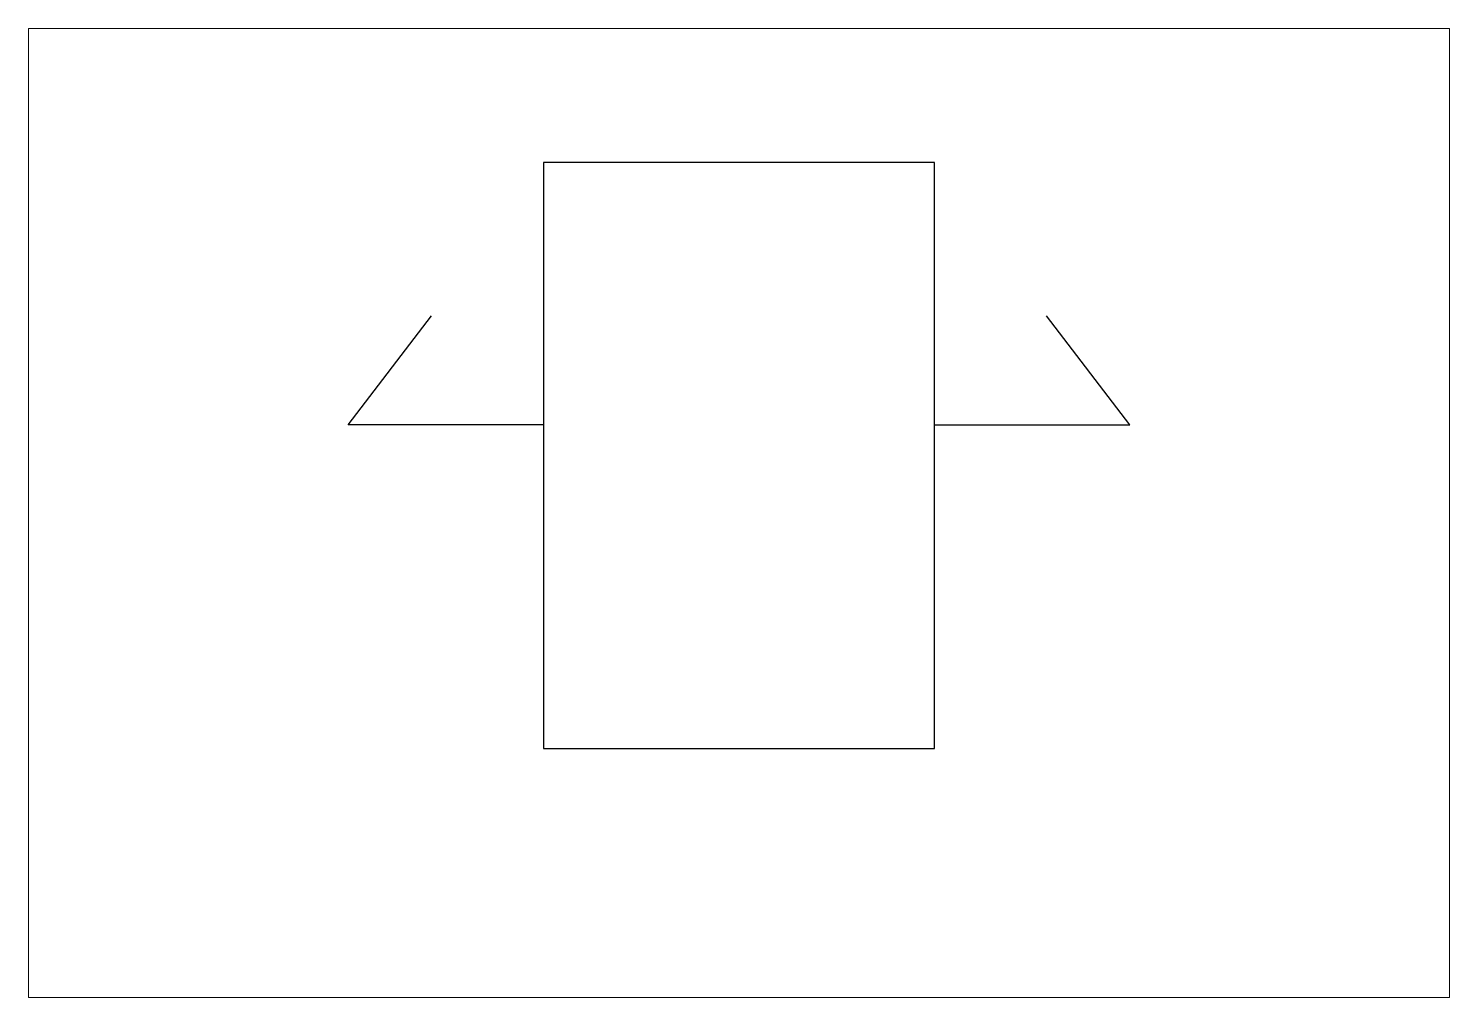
# Paper-space layout 'Presentación1' of a CAD drawing. Header units: metres. Extents: x 29 to 259, y 20 to 177.
# The model-space entities are those that its viewports show. They can reach past a viewport. Long polylines and large blocks are cut down to what shows.
import ezdxf

# ---------------------------------------------------------------- set-up
doc = ezdxf.new("R2010")
doc.units = ezdxf.units.M

msp = doc.modelspace()

# ---------------------------------------------------------------- linework, layer by layer
for p, q in [((-2, 1.6561), (-1.5739, 2.2138)), ((2, 1.6561), (1.5739, 2.2138)), ((-1, 1.6561), (-2, 1.6561)), ((1, 1.6561), (2, 1.6561))]:
    msp.add_line(p, q)
msp.add_lwpolyline([(-1, 0), (1, 0), (1, 3), (-1, 3)], close=True)

psp = doc.layouts.new('Presentación1')

# ---------------------------------------------------------------- viewports
at = {"layer": '0'}
psp.add_viewport(center=(143.96, 98.18), size=(230.34, 157.0905), view_center_point=(0, 1.205), view_height=4.961628, dxfattribs=at)

doc.saveas('drawing.dxf')
